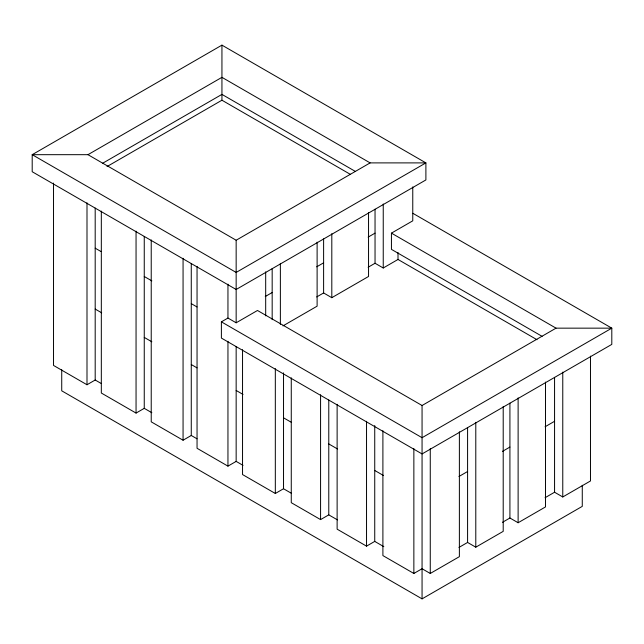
<?xml version="1.0" encoding="UTF-8"?>
<svg xmlns="http://www.w3.org/2000/svg" width="644" height="644" viewBox="0 0 644 644"><rect width="100%" height="100%" fill="white"/><g stroke="black" fill="none" stroke-linecap="round" stroke-linejoin="round"><path stroke-width="0.97" d="M221.939 45.136L32.2 154.681L32.2 171.731L236.155 289.486L425.893 179.942L425.893 162.892L221.939 45.136L221.939 100.214L350.288 174.315M87.97 154.681L221.939 77.336L370.115 162.892L425.893 162.892L236.155 272.436L32.2 154.681L87.97 154.681L236.155 240.236L370.115 162.892M102.758 163.19L221.939 94.386L355.383 171.433M107.049 166.546L221.939 100.214M53.524 183.081L53.524 365.43L86.996 384.75L95.191 380.016L101.092 383.422M221.391 321.847L227.952 318.056L236.155 322.789L257.479 310.48L422.061 405.503L556.03 328.158L611.8 328.158L611.8 344.387L422.061 453.931L221.391 338.076L221.391 321.847L422.061 437.703L611.8 328.158L412.868 213.309M265.256 296.522L272.171 292.529M316.687 266.825L323.61 262.833M368.127 237.129L375.041 233.136M542.095 336.345L391.439 249.365L391.439 233.136L412.764 220.828L412.764 186.921M316.687 296.948L323.61 292.956L331.805 297.689L368.545 276.477L368.545 212.472M368.127 267.252L375.041 263.259L383.244 267.993L398.008 259.468L537.007 339.718M282.941 325.904L317.114 306.174L317.114 242.168M101.325 211.095L101.325 393.025L136.053 413.078L144.256 408.344L151.839 412.724M151.227 239.914L151.227 421.836L183.065 440.222L191.268 435.481L197.024 438.806M197.048 266.366L197.048 448.288L227.952 466.135L236.155 461.394L243.021 465.362M242.538 349.7L242.538 474.556L275.326 493.481L283.529 488.748L291.08 493.111M291.265 377.835L291.265 502.682L320.575 519.603L328.778 514.87L337.488 519.901M458.947 476.496L467.584 471.513M502.465 451.372L509.919 447.065M545.074 426.771L554.565 421.289M337.126 404.311L337.126 529.167L366.533 546.144L374.736 541.403L383.816 546.651M382.898 430.731L382.898 555.587L413.859 573.466L422.061 568.733L430.264 573.466L459.381 556.658L459.381 431.802M458.947 547.432L467.584 542.449L475.787 547.183L503.206 531.356L503.206 406.501M502.465 522.316L509.919 518.009L518.122 522.743L545.5 506.933L545.5 382.085M545.074 497.715L554.565 492.233L562.767 496.967L590.476 480.971L590.476 356.116M61.727 369.728L61.727 390.819L422.061 598.864L582.273 506.361L582.273 485.27M391.439 233.136L556.03 328.158M95.191 248.173L101.092 251.579M144.256 276.493L151.839 280.873M191.268 303.638L197.024 306.963M95.191 309.072L101.672 312.815M144.256 337.4L151.839 341.779M191.268 364.544L197.024 367.869M236.155 390.457L243.021 394.418M283.529 417.811L291.08 422.166M328.778 443.933L337.488 448.965M374.736 470.466L383.349 475.441M562.767 372.111L562.767 496.967M554.565 377.36L554.565 492.233M518.122 397.887L518.122 522.743M509.919 403.136L509.919 518.009M475.787 422.335L475.787 547.183M467.584 427.576L467.584 542.449M430.264 448.61L430.264 573.466M422.061 405.503L422.061 598.864M413.859 448.61L413.859 573.466M398.008 252.52L398.008 259.468M383.244 203.987L383.244 267.993M375.041 209.203L375.041 263.259M374.736 425.539L374.736 541.403M366.533 421.289L366.533 546.144M331.805 233.683L331.805 297.689M328.778 399.996L328.778 514.87M323.61 238.9L323.61 292.956M320.575 394.756L320.575 519.603M283.529 372.876L283.529 488.748M280.373 263.372L280.373 324.383M275.326 368.634L275.326 493.481M272.171 268.596L272.171 319.674M265.682 271.857L265.682 315.866M236.155 240.236L236.155 322.789M236.155 346.528L236.155 461.394M227.952 284.149L227.952 318.056M227.952 341.28L227.952 466.135M191.268 263.557L191.268 435.481M183.065 258.292L183.065 440.222M144.256 236.412L144.256 408.344M136.053 231.148L136.053 413.078M95.191 208.084L95.191 380.016M86.996 202.828L86.996 384.75"/></g></svg>
